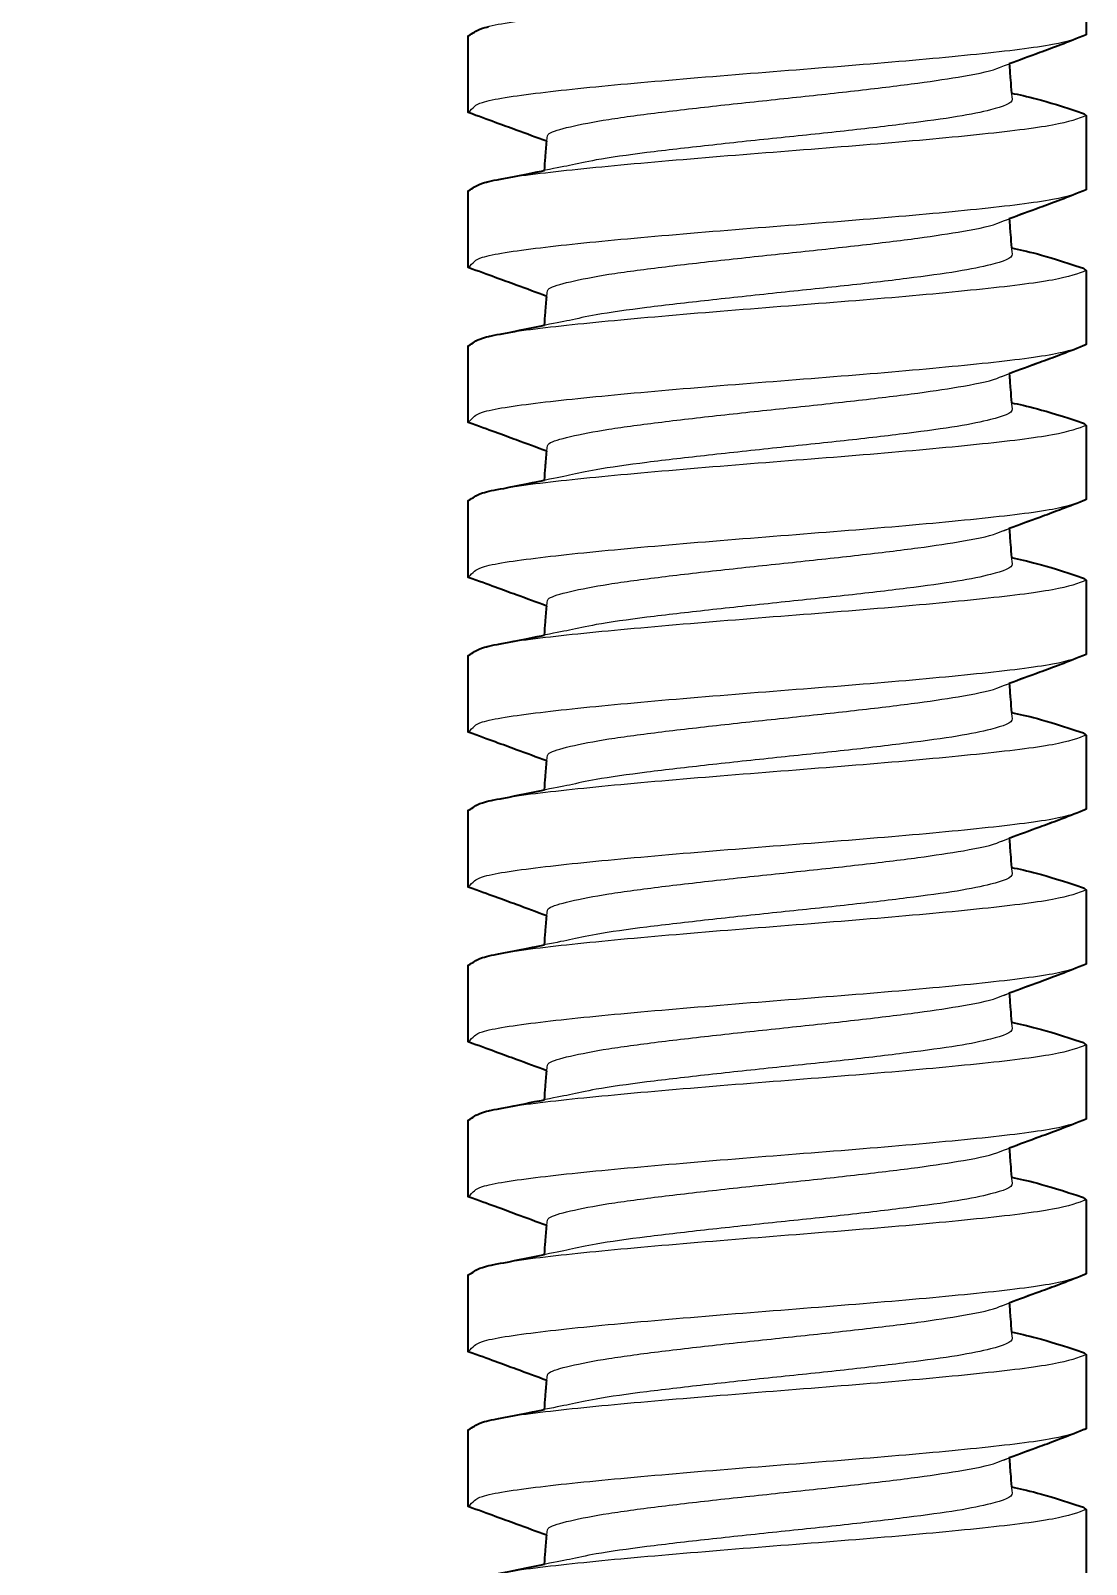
# Model space of a CAD drawing. Header units: millimetres. Extents: x 0 to 584, y -642 to 254.
# Drawn here: x 487.89 to 501.53, y -36.59 to -16.79 of the extents above; entities that cross this region are included whole.
import ezdxf

# ---------------------------------------------------------------- set-up
doc = ezdxf.new("R2010")
doc.units = ezdxf.units.MM
doc.layers.add('Blocks', color=7, linetype='Continuous')
doc.layers.add('Blocks$Inner', color=7, linetype='Continuous', lineweight=25, true_color=0x007f00)
doc.layers.add('Blocks$Outline', color=7, linetype='Continuous', lineweight=35, true_color=0xff3f3f)

# ---------------------------------------------------------------- blocks, each defined once
blk = doc.blocks.new('Cupola Clip Table Lamp Side')
at = {"layer": 'Blocks$Inner'}
for points in [[(-67.407, -16.841), (-67.407, -16.625), (-67.423, -16.625), (-74.395, -16.625)], [(-75.39, -16.855), (-75.39, -17.847)], [(-75.39, -18.857), (-75.39, -19.849)], [(-75.39, -20.857), (-75.39, -21.849)], [(-75.39, -22.857), (-75.39, -23.849)], [(-75.39, -24.857), (-75.39, -25.849)], [(-75.39, -26.857), (-75.39, -27.848)], [(-75.39, -28.857), (-75.39, -29.848)], [(-75.39, -30.856), (-75.39, -31.848)], [(-75.39, -32.856), (-75.39, -33.848)], [(-75.39, -34.856), (-75.39, -35.848)]]:
    blk.add_lwpolyline(points, dxfattribs=at)
for points, knots in [([(-74.387, -16.625), (-74.411, -16.628), (-74.783, -16.672), (-75.29, -16.748), (-75.322, -16.823), (-75.39, -16.855)], [-0.2372523, -0.2372523, -0.2372523, -0.2372523, -0.2282092, -0.099846, 0, 0, 0, 0]), ([(-75.39, -17.847), (-75.322, -17.78), (-75.29, -17.705), (-74.527, -17.59), (-73.296, -17.467), (-71.757, -17.339), (-70.163, -17.216), (-68.766, -17.091), (-67.727, -16.965), (-67.513, -16.882), (-67.407, -16.841)], [0, 0, 0, 0, 0.099792, 0.228251, 0.356604, 0.485908, 0.614091, 0.742888, 0.871853, 1, 1, 1, 1]), ([(-68.529, -17.264), (-68.355, -17.2), (-68.007, -17.072), (-67.658, -16.945), (-67.407, -16.841)], [2.986066, 2.986066, 2.986066, 2.986066, 3.483664, 3.986066, 3.986066, 3.986066, 3.986066]), ([(-68.403, -17.218), (-68.398, -17.287), (-68.386, -17.439), (-68.374, -17.59), (-68.367, -17.674)], [-2.110655, -2.110655, -2.110655, -2.110655, -1.662447, -1.110655, -1.110655, -1.110655, -1.110655]), ([(-74.377, -18.218), (-74.37, -18.146), (-74.36, -18.107), (-74.101, -18.03), (-73.609, -17.934), (-72.911, -17.842), (-72.087, -17.747), (-71.201, -17.654), (-70.334, -17.56), (-69.551, -17.465), (-68.95, -17.373), (-68.607, -17.304), (-68.529, -17.264)], [1.986066, 1.986066, 1.986066, 1.986066, 2.040741, 2.143444, 2.247183, 2.350093, 2.453608, 2.556817, 2.660028, 2.763541, 2.866453, 2.986066, 2.986066, 2.986066, 2.986066]), ([(-68.367, -17.674), (-68.358, -17.73), (-68.575, -17.801), (-69.029, -17.898), (-69.704, -17.989), (-70.517, -18.086), (-71.409, -18.176), (-72.298, -18.272), (-73.104, -18.364), (-73.736, -18.452), (-73.979, -18.507), (-74.084, -18.531)], [-1.110655, -1.110655, -1.110655, -1.110655, -0.959826, -0.849816, -0.741247, -0.631295, -0.52261, -0.412804, -0.303905, -0.194332, -0.110655, -0.110655, -0.110655, -0.110655]), ([(-75.39, -17.847), (-75.119, -17.946), (-74.813, -18.057), (-74.508, -18.17), (-74.377, -18.218)], [0.986066, 0.986066, 0.986066, 0.986066, 1.555518, 1.986066, 1.986066, 1.986066, 1.986066]), ([(-67.407, -17.886), (-67.513, -17.927), (-67.727, -18.009), (-68.766, -18.134), (-70.162, -18.261), (-71.757, -18.383), (-73.296, -18.511), (-74.527, -18.635), (-75.29, -18.749), (-75.322, -18.824), (-75.39, -18.857)], [-1, -1, -1, -1, -0.871822, -0.743008, -0.614059, -0.48591, -0.356656, -0.228209, -0.099846, 0, 0, 0, 0]), ([(-74.407, -18.593), (-74.402, -18.537), (-74.392, -18.412), (-74.383, -18.287), (-74.377, -18.218)], [-4.1191987, -4.1191987, -4.1191987, -4.1191987, -3.7140915, -3.2307892, -3.2307892, -3.2307892, -3.2307892]), ([(-75.39, -19.849), (-75.322, -19.781), (-75.29, -19.706), (-74.527, -19.592), (-73.296, -19.468), (-71.757, -19.34), (-70.163, -19.218), (-68.766, -19.092), (-67.727, -18.966), (-67.513, -18.884), (-67.407, -18.843)], [0, 0, 0, 0, 0.099792, 0.228251, 0.356604, 0.485908, 0.614091, 0.742888, 0.871853, 1, 1, 1, 1]), ([(-68.529, -19.265), (-68.355, -19.202), (-68.007, -19.073), (-67.658, -18.946), (-67.407, -18.843)], [2.986066, 2.986066, 2.986066, 2.986066, 3.483664, 3.986066, 3.986066, 3.986066, 3.986066]), ([(-74.377, -20.22), (-74.37, -20.148), (-74.36, -20.108), (-74.101, -20.031), (-73.609, -19.935), (-72.911, -19.843), (-72.087, -19.748), (-71.201, -19.655), (-70.334, -19.562), (-69.551, -19.467), (-68.95, -19.375), (-68.607, -19.305), (-68.529, -19.265)], [1.986066, 1.986066, 1.986066, 1.986066, 2.040741, 2.143444, 2.247183, 2.350093, 2.453608, 2.556817, 2.660028, 2.763541, 2.866453, 2.986066, 2.986066, 2.986066, 2.986066]), ([(-74.377, -20.22), (-74.37, -20.148), (-74.36, -20.108), (-74.101, -20.031), (-73.609, -19.935), (-72.911, -19.843), (-72.087, -19.748), (-71.201, -19.655), (-70.334, -19.562), (-69.551, -19.467), (-68.95, -19.375), (-68.607, -19.305), (-68.529, -19.265)], [-3.230789, -3.230789, -3.230789, -3.230789, -3.176115, -3.073412, -2.969673, -2.866762, -2.763248, -2.660039, -2.556828, -2.453315, -2.350403, -2.230789, -2.230789, -2.230789, -2.230789]), ([(-68.403, -19.219), (-68.398, -19.287), (-68.386, -19.439), (-68.374, -19.59), (-68.367, -19.674)], [-2.110655, -2.110655, -2.110655, -2.110655, -1.662447, -1.110655, -1.110655, -1.110655, -1.110655]), ([(-68.367, -19.674), (-68.358, -19.73), (-68.575, -19.801), (-69.029, -19.898), (-69.704, -19.989), (-70.517, -20.085), (-71.409, -20.176), (-72.298, -20.272), (-73.104, -20.364), (-73.736, -20.452), (-73.979, -20.507), (-74.084, -20.531)], [-1.110655, -1.110655, -1.110655, -1.110655, -0.959826, -0.849816, -0.741247, -0.631295, -0.52261, -0.412804, -0.303905, -0.194332, -0.110655, -0.110655, -0.110655, -0.110655]), ([(-75.39, -19.849), (-75.119, -19.947), (-74.813, -20.059), (-74.508, -20.171), (-74.377, -20.22)], [0.986066, 0.986066, 0.986066, 0.986066, 1.555518, 1.986066, 1.986066, 1.986066, 1.986066]), ([(-67.407, -19.886), (-67.513, -19.927), (-67.727, -20.009), (-68.766, -20.134), (-70.162, -20.261), (-71.757, -20.383), (-73.296, -20.511), (-74.527, -20.635), (-75.29, -20.749), (-75.322, -20.824), (-75.39, -20.857)], [-1, -1, -1, -1, -0.871822, -0.743008, -0.614059, -0.48591, -0.356656, -0.228209, -0.099846, 0, 0, 0, 0]), ([(-74.407, -20.593), (-74.402, -20.537), (-74.392, -20.412), (-74.383, -20.287), (-74.377, -20.22)], [-4.1191987, -4.1191987, -4.1191987, -4.1191987, -3.7140915, -3.2307892, -3.2307892, -3.2307892, -3.2307892]), ([(-75.39, -21.849), (-75.322, -21.781), (-75.29, -21.706), (-74.527, -21.592), (-73.296, -21.468), (-71.757, -21.34), (-70.163, -21.218), (-68.766, -21.092), (-67.727, -20.966), (-67.513, -20.884), (-67.407, -20.843)], [0, 0, 0, 0, 0.099792, 0.228251, 0.356604, 0.485908, 0.614091, 0.742888, 0.871853, 1, 1, 1, 1]), ([(-68.529, -21.265), (-68.355, -21.202), (-68.007, -21.073), (-67.658, -20.946), (-67.407, -20.843)], [2.986066, 2.986066, 2.986066, 2.986066, 3.483664, 3.986066, 3.986066, 3.986066, 3.986066]), ([(-74.377, -22.22), (-74.37, -22.148), (-74.36, -22.108), (-74.101, -22.031), (-73.609, -21.935), (-72.911, -21.843), (-72.087, -21.748), (-71.201, -21.655), (-70.334, -21.562), (-69.551, -21.467), (-68.95, -21.375), (-68.607, -21.305), (-68.529, -21.265)], [1.986066, 1.986066, 1.986066, 1.986066, 2.040741, 2.143444, 2.247183, 2.350093, 2.453608, 2.556817, 2.660028, 2.763541, 2.866453, 2.986066, 2.986066, 2.986066, 2.986066]), ([(-74.377, -22.22), (-74.37, -22.148), (-74.36, -22.108), (-74.101, -22.031), (-73.609, -21.935), (-72.911, -21.843), (-72.087, -21.748), (-71.201, -21.655), (-70.334, -21.562), (-69.551, -21.467), (-68.95, -21.375), (-68.607, -21.305), (-68.529, -21.265)], [-3.230789, -3.230789, -3.230789, -3.230789, -3.176115, -3.073412, -2.969673, -2.866762, -2.763248, -2.660039, -2.556828, -2.453315, -2.350403, -2.230789, -2.230789, -2.230789, -2.230789]), ([(-68.403, -21.219), (-68.398, -21.287), (-68.386, -21.439), (-68.374, -21.59), (-68.367, -21.674)], [-2.110655, -2.110655, -2.110655, -2.110655, -1.662447, -1.110655, -1.110655, -1.110655, -1.110655]), ([(-68.367, -21.674), (-68.358, -21.73), (-68.575, -21.801), (-69.029, -21.898), (-69.704, -21.989), (-70.517, -22.085), (-71.409, -22.176), (-72.298, -22.272), (-73.104, -22.364), (-73.736, -22.452), (-73.979, -22.507), (-74.084, -22.531)], [-1.110655, -1.110655, -1.110655, -1.110655, -0.959826, -0.849816, -0.741247, -0.631295, -0.52261, -0.412804, -0.303905, -0.194332, -0.110655, -0.110655, -0.110655, -0.110655]), ([(-75.39, -21.849), (-75.119, -21.947), (-74.813, -22.059), (-74.508, -22.171), (-74.377, -22.22)], [0.986066, 0.986066, 0.986066, 0.986066, 1.555518, 1.986066, 1.986066, 1.986066, 1.986066]), ([(-67.407, -21.886), (-67.513, -21.927), (-67.727, -22.009), (-68.766, -22.134), (-70.162, -22.261), (-71.757, -22.383), (-73.296, -22.511), (-74.527, -22.635), (-75.29, -22.749), (-75.322, -22.824), (-75.39, -22.857)], [-1, -1, -1, -1, -0.871822, -0.743008, -0.614059, -0.48591, -0.356656, -0.228209, -0.099846, 0, 0, 0, 0]), ([(-74.407, -22.593), (-74.402, -22.537), (-74.392, -22.412), (-74.383, -22.287), (-74.377, -22.22)], [-4.1191987, -4.1191987, -4.1191987, -4.1191987, -3.7140915, -3.2307892, -3.2307892, -3.2307892, -3.2307892]), ([(-75.39, -23.849), (-75.322, -23.781), (-75.29, -23.706), (-74.527, -23.592), (-73.296, -23.468), (-71.757, -23.34), (-70.163, -23.218), (-68.766, -23.092), (-67.727, -22.966), (-67.513, -22.884), (-67.407, -22.843)], [0, 0, 0, 0, 0.099792, 0.228251, 0.356604, 0.485908, 0.614091, 0.742888, 0.871853, 1, 1, 1, 1]), ([(-68.529, -23.265), (-68.355, -23.202), (-68.007, -23.073), (-67.658, -22.946), (-67.407, -22.843)], [2.986066, 2.986066, 2.986066, 2.986066, 3.483664, 3.986066, 3.986066, 3.986066, 3.986066]), ([(-74.377, -24.219), (-74.37, -24.147), (-74.36, -24.108), (-74.101, -24.031), (-73.609, -23.935), (-72.911, -23.843), (-72.087, -23.748), (-71.201, -23.655), (-70.334, -23.561), (-69.551, -23.467), (-68.95, -23.375), (-68.607, -23.305), (-68.529, -23.265)], [-3.230789, -3.230789, -3.230789, -3.230789, -3.176115, -3.073412, -2.969673, -2.866762, -2.763248, -2.660039, -2.556828, -2.453315, -2.350403, -2.230789, -2.230789, -2.230789, -2.230789]), ([(-74.377, -24.219), (-74.37, -24.147), (-74.36, -24.108), (-74.101, -24.031), (-73.609, -23.935), (-72.911, -23.843), (-72.087, -23.748), (-71.201, -23.655), (-70.334, -23.561), (-69.551, -23.467), (-68.95, -23.375), (-68.607, -23.305), (-68.529, -23.265)], [1.986066, 1.986066, 1.986066, 1.986066, 2.040741, 2.143444, 2.247183, 2.350093, 2.453608, 2.556817, 2.660028, 2.763541, 2.866453, 2.986066, 2.986066, 2.986066, 2.986066]), ([(-68.403, -23.219), (-68.398, -23.287), (-68.386, -23.439), (-68.374, -23.59), (-68.367, -23.674)], [-2.110655, -2.110655, -2.110655, -2.110655, -1.662447, -1.110655, -1.110655, -1.110655, -1.110655]), ([(-68.367, -23.674), (-68.358, -23.73), (-68.575, -23.801), (-69.029, -23.898), (-69.704, -23.989), (-70.517, -24.085), (-71.409, -24.176), (-72.298, -24.272), (-73.104, -24.364), (-73.736, -24.452), (-73.979, -24.507), (-74.084, -24.531)], [-1.110655, -1.110655, -1.110655, -1.110655, -0.959826, -0.849816, -0.741247, -0.631295, -0.52261, -0.412804, -0.303905, -0.194332, -0.110655, -0.110655, -0.110655, -0.110655]), ([(-75.39, -23.849), (-75.119, -23.947), (-74.813, -24.059), (-74.508, -24.171), (-74.377, -24.219)], [0.986066, 0.986066, 0.986066, 0.986066, 1.555518, 1.986066, 1.986066, 1.986066, 1.986066]), ([(-67.407, -23.885), (-67.513, -23.927), (-67.727, -24.009), (-68.766, -24.134), (-70.162, -24.261), (-71.757, -24.383), (-73.296, -24.511), (-74.527, -24.635), (-75.29, -24.749), (-75.322, -24.824), (-75.39, -24.857)], [-1, -1, -1, -1, -0.871822, -0.743008, -0.614059, -0.48591, -0.356656, -0.228209, -0.099846, 0, 0, 0, 0]), ([(-74.407, -24.593), (-74.402, -24.536), (-74.392, -24.412), (-74.383, -24.287), (-74.377, -24.219)], [-4.1191987, -4.1191987, -4.1191987, -4.1191987, -3.7140915, -3.2307892, -3.2307892, -3.2307892, -3.2307892]), ([(-75.39, -25.849), (-75.322, -25.781), (-75.29, -25.706), (-74.527, -25.592), (-73.296, -25.468), (-71.757, -25.34), (-70.163, -25.218), (-68.766, -25.092), (-67.727, -24.966), (-67.513, -24.884), (-67.407, -24.843)], [0, 0, 0, 0, 0.099792, 0.228251, 0.356604, 0.485908, 0.614091, 0.742888, 0.871853, 1, 1, 1, 1]), ([(-68.529, -25.265), (-68.355, -25.202), (-68.007, -25.073), (-67.658, -24.946), (-67.407, -24.843)], [2.986066, 2.986066, 2.986066, 2.986066, 3.483664, 3.986066, 3.986066, 3.986066, 3.986066]), ([(-74.377, -26.219), (-74.37, -26.147), (-74.36, -26.108), (-74.101, -26.031), (-73.609, -25.935), (-72.911, -25.843), (-72.087, -25.748), (-71.201, -25.655), (-70.334, -25.561), (-69.551, -25.467), (-68.95, -25.375), (-68.607, -25.305), (-68.529, -25.265)], [1.986066, 1.986066, 1.986066, 1.986066, 2.040741, 2.143444, 2.247183, 2.350093, 2.453608, 2.556817, 2.660028, 2.763541, 2.866453, 2.986066, 2.986066, 2.986066, 2.986066]), ([(-74.377, -26.219), (-74.37, -26.147), (-74.36, -26.108), (-74.101, -26.031), (-73.609, -25.935), (-72.911, -25.843), (-72.087, -25.748), (-71.201, -25.655), (-70.334, -25.561), (-69.551, -25.467), (-68.95, -25.375), (-68.607, -25.305), (-68.529, -25.265)], [-3.230789, -3.230789, -3.230789, -3.230789, -3.176115, -3.073412, -2.969673, -2.866762, -2.763248, -2.660039, -2.556828, -2.453315, -2.350403, -2.230789, -2.230789, -2.230789, -2.230789]), ([(-68.403, -25.219), (-68.398, -25.287), (-68.386, -25.439), (-68.374, -25.59), (-68.367, -25.674)], [-2.110655, -2.110655, -2.110655, -2.110655, -1.662447, -1.110655, -1.110655, -1.110655, -1.110655]), ([(-68.367, -25.674), (-68.358, -25.73), (-68.575, -25.801), (-69.029, -25.898), (-69.704, -25.989), (-70.517, -26.085), (-71.409, -26.176), (-72.298, -26.272), (-73.104, -26.364), (-73.736, -26.452), (-73.979, -26.507), (-74.084, -26.531)], [-1.110655, -1.110655, -1.110655, -1.110655, -0.959826, -0.849816, -0.741247, -0.631295, -0.52261, -0.412804, -0.303905, -0.194332, -0.110655, -0.110655, -0.110655, -0.110655]), ([(-75.39, -25.849), (-75.119, -25.947), (-74.813, -26.058), (-74.508, -26.171), (-74.377, -26.219)], [0.986066, 0.986066, 0.986066, 0.986066, 1.555518, 1.986066, 1.986066, 1.986066, 1.986066]), ([(-67.407, -25.885), (-67.513, -25.927), (-67.727, -26.009), (-68.766, -26.134), (-70.162, -26.261), (-71.757, -26.383), (-73.296, -26.511), (-74.527, -26.635), (-75.29, -26.749), (-75.322, -26.824), (-75.39, -26.857)], [-1, -1, -1, -1, -0.871822, -0.743008, -0.614059, -0.48591, -0.356656, -0.228209, -0.099846, 0, 0, 0, 0]), ([(-74.407, -26.593), (-74.402, -26.536), (-74.392, -26.412), (-74.383, -26.287), (-74.377, -26.219)], [-4.1191987, -4.1191987, -4.1191987, -4.1191987, -3.7140915, -3.2307892, -3.2307892, -3.2307892, -3.2307892]), ([(-75.39, -27.848), (-75.322, -27.781), (-75.29, -27.706), (-74.527, -27.592), (-73.296, -27.468), (-71.757, -27.34), (-70.163, -27.218), (-68.766, -27.092), (-67.727, -26.966), (-67.513, -26.884), (-67.407, -26.843)], [0, 0, 0, 0, 0.099792, 0.228251, 0.356604, 0.485908, 0.614091, 0.742888, 0.871853, 1, 1, 1, 1]), ([(-68.529, -27.265), (-68.355, -27.202), (-68.007, -27.073), (-67.658, -26.946), (-67.407, -26.843)], [2.986066, 2.986066, 2.986066, 2.986066, 3.483664, 3.986066, 3.986066, 3.986066, 3.986066]), ([(-74.377, -28.219), (-74.37, -28.147), (-74.36, -28.108), (-74.101, -28.031), (-73.609, -27.935), (-72.911, -27.843), (-72.087, -27.748), (-71.201, -27.655), (-70.334, -27.561), (-69.551, -27.466), (-68.95, -27.375), (-68.607, -27.305), (-68.529, -27.265)], [-3.230789, -3.230789, -3.230789, -3.230789, -3.176115, -3.073412, -2.969673, -2.866762, -2.763248, -2.660039, -2.556828, -2.453315, -2.350403, -2.230789, -2.230789, -2.230789, -2.230789]), ([(-74.377, -28.219), (-74.37, -28.147), (-74.36, -28.108), (-74.101, -28.031), (-73.609, -27.935), (-72.911, -27.843), (-72.087, -27.748), (-71.201, -27.655), (-70.334, -27.561), (-69.551, -27.466), (-68.95, -27.375), (-68.607, -27.305), (-68.529, -27.265)], [1.986066, 1.986066, 1.986066, 1.986066, 2.040741, 2.143444, 2.247183, 2.350093, 2.453608, 2.556817, 2.660028, 2.763541, 2.866453, 2.986066, 2.986066, 2.986066, 2.986066]), ([(-68.403, -27.219), (-68.398, -27.287), (-68.386, -27.439), (-68.374, -27.59), (-68.367, -27.673)], [-2.110655, -2.110655, -2.110655, -2.110655, -1.662447, -1.110655, -1.110655, -1.110655, -1.110655]), ([(-68.367, -27.673), (-68.358, -27.73), (-68.575, -27.801), (-69.029, -27.898), (-69.704, -27.988), (-70.517, -28.085), (-71.409, -28.176), (-72.298, -28.272), (-73.104, -28.364), (-73.736, -28.452), (-73.979, -28.507), (-74.084, -28.531)], [-1.110655, -1.110655, -1.110655, -1.110655, -0.959826, -0.849816, -0.741247, -0.631295, -0.52261, -0.412804, -0.303905, -0.194332, -0.110655, -0.110655, -0.110655, -0.110655]), ([(-75.39, -27.848), (-75.119, -27.947), (-74.813, -28.058), (-74.508, -28.171), (-74.377, -28.219)], [0.986066, 0.986066, 0.986066, 0.986066, 1.555518, 1.986066, 1.986066, 1.986066, 1.986066]), ([(-67.407, -27.885), (-67.513, -27.926), (-67.727, -28.009), (-68.766, -28.134), (-70.162, -28.26), (-71.757, -28.383), (-73.296, -28.511), (-74.527, -28.635), (-75.29, -28.749), (-75.322, -28.824), (-75.39, -28.857)], [-1, -1, -1, -1, -0.871822, -0.743008, -0.614059, -0.48591, -0.356656, -0.228209, -0.099846, 0, 0, 0, 0]), ([(-74.407, -28.593), (-74.402, -28.536), (-74.392, -28.412), (-74.383, -28.287), (-74.377, -28.219)], [-4.1191987, -4.1191987, -4.1191987, -4.1191987, -3.7140915, -3.2307892, -3.2307892, -3.2307892, -3.2307892]), ([(-75.39, -29.848), (-75.322, -29.781), (-75.29, -29.706), (-74.527, -29.591), (-73.296, -29.468), (-71.757, -29.34), (-70.163, -29.217), (-68.766, -29.092), (-67.727, -28.966), (-67.513, -28.884), (-67.407, -28.843)], [0, 0, 0, 0, 0.099792, 0.228251, 0.356604, 0.485908, 0.614091, 0.742888, 0.871853, 1, 1, 1, 1]), ([(-68.529, -29.265), (-68.355, -29.202), (-68.007, -29.073), (-67.658, -28.946), (-67.407, -28.843)], [2.986066, 2.986066, 2.986066, 2.986066, 3.483664, 3.986066, 3.986066, 3.986066, 3.986066]), ([(-74.377, -30.219), (-74.37, -30.147), (-74.36, -30.108), (-74.101, -30.031), (-73.609, -29.935), (-72.911, -29.843), (-72.087, -29.748), (-71.201, -29.655), (-70.334, -29.561), (-69.551, -29.466), (-68.95, -29.375), (-68.607, -29.305), (-68.529, -29.265)], [-3.230789, -3.230789, -3.230789, -3.230789, -3.176115, -3.073412, -2.969673, -2.866762, -2.763248, -2.660039, -2.556828, -2.453315, -2.350403, -2.230789, -2.230789, -2.230789, -2.230789]), ([(-74.377, -30.219), (-74.37, -30.147), (-74.36, -30.108), (-74.101, -30.031), (-73.609, -29.935), (-72.911, -29.843), (-72.087, -29.748), (-71.201, -29.655), (-70.334, -29.561), (-69.551, -29.466), (-68.95, -29.375), (-68.607, -29.305), (-68.529, -29.265)], [1.986066, 1.986066, 1.986066, 1.986066, 2.040741, 2.143444, 2.247183, 2.350093, 2.453608, 2.556817, 2.660028, 2.763541, 2.866453, 2.986066, 2.986066, 2.986066, 2.986066]), ([(-68.403, -29.219), (-68.398, -29.287), (-68.386, -29.439), (-68.374, -29.59), (-68.367, -29.673)], [-2.110655, -2.110655, -2.110655, -2.110655, -1.662447, -1.110655, -1.110655, -1.110655, -1.110655]), ([(-68.367, -29.673), (-68.358, -29.729), (-68.575, -29.801), (-69.029, -29.898), (-69.704, -29.988), (-70.517, -30.085), (-71.409, -30.176), (-72.298, -30.272), (-73.104, -30.364), (-73.736, -30.452), (-73.979, -30.507), (-74.084, -30.531)], [-1.110655, -1.110655, -1.110655, -1.110655, -0.959826, -0.849816, -0.741247, -0.631295, -0.52261, -0.412804, -0.303905, -0.194332, -0.110655, -0.110655, -0.110655, -0.110655]), ([(-75.39, -29.848), (-75.119, -29.947), (-74.813, -30.058), (-74.508, -30.171), (-74.377, -30.219)], [0.986066, 0.986066, 0.986066, 0.986066, 1.555518, 1.986066, 1.986066, 1.986066, 1.986066]), ([(-67.407, -29.885), (-67.513, -29.926), (-67.727, -30.009), (-68.766, -30.134), (-70.162, -30.26), (-71.757, -30.383), (-73.296, -30.511), (-74.527, -30.634), (-75.29, -30.749), (-75.322, -30.824), (-75.39, -30.856)], [-1, -1, -1, -1, -0.871822, -0.743008, -0.614059, -0.48591, -0.356656, -0.228209, -0.099846, 0, 0, 0, 0]), ([(-74.407, -30.593), (-74.402, -30.536), (-74.392, -30.412), (-74.383, -30.287), (-74.377, -30.219)], [-4.1191987, -4.1191987, -4.1191987, -4.1191987, -3.7140915, -3.2307892, -3.2307892, -3.2307892, -3.2307892]), ([(-75.39, -31.848), (-75.322, -31.781), (-75.29, -31.706), (-74.527, -31.591), (-73.296, -31.468), (-71.757, -31.34), (-70.163, -31.217), (-68.766, -31.092), (-67.727, -30.966), (-67.513, -30.884), (-67.407, -30.843)], [0, 0, 0, 0, 0.099792, 0.228251, 0.356604, 0.485908, 0.614091, 0.742888, 0.871853, 1, 1, 1, 1]), ([(-68.529, -31.265), (-68.355, -31.202), (-68.007, -31.073), (-67.658, -30.946), (-67.407, -30.843)], [2.986066, 2.986066, 2.986066, 2.986066, 3.483664, 3.986066, 3.986066, 3.986066, 3.986066]), ([(-74.377, -32.219), (-74.37, -32.147), (-74.36, -32.108), (-74.101, -32.031), (-73.609, -31.935), (-72.911, -31.843), (-72.087, -31.748), (-71.201, -31.655), (-70.334, -31.561), (-69.551, -31.466), (-68.95, -31.375), (-68.607, -31.305), (-68.529, -31.265)], [1.986066, 1.986066, 1.986066, 1.986066, 2.040741, 2.143444, 2.247183, 2.350093, 2.453608, 2.556817, 2.660028, 2.763541, 2.866453, 2.986066, 2.986066, 2.986066, 2.986066]), ([(-74.377, -32.219), (-74.37, -32.147), (-74.36, -32.108), (-74.101, -32.031), (-73.609, -31.935), (-72.911, -31.843), (-72.087, -31.748), (-71.201, -31.655), (-70.334, -31.561), (-69.551, -31.466), (-68.95, -31.375), (-68.607, -31.305), (-68.529, -31.265)], [-3.230789, -3.230789, -3.230789, -3.230789, -3.176115, -3.073412, -2.969673, -2.866762, -2.763248, -2.660039, -2.556828, -2.453315, -2.350403, -2.230789, -2.230789, -2.230789, -2.230789]), ([(-68.403, -31.219), (-68.398, -31.287), (-68.386, -31.439), (-68.374, -31.59), (-68.367, -31.673)], [-2.110655, -2.110655, -2.110655, -2.110655, -1.662447, -1.110655, -1.110655, -1.110655, -1.110655]), ([(-68.367, -31.673), (-68.358, -31.729), (-68.575, -31.801), (-69.029, -31.898), (-69.704, -31.988), (-70.517, -32.085), (-71.409, -32.176), (-72.298, -32.272), (-73.104, -32.364), (-73.736, -32.452), (-73.979, -32.507), (-74.084, -32.53)], [-1.110655, -1.110655, -1.110655, -1.110655, -0.959826, -0.849816, -0.741247, -0.631295, -0.52261, -0.412804, -0.303905, -0.194332, -0.110655, -0.110655, -0.110655, -0.110655]), ([(-75.39, -31.848), (-75.119, -31.947), (-74.813, -32.058), (-74.508, -32.171), (-74.377, -32.219)], [0.986066, 0.986066, 0.986066, 0.986066, 1.555518, 1.986066, 1.986066, 1.986066, 1.986066]), ([(-67.407, -31.885), (-67.513, -31.926), (-67.727, -32.009), (-68.766, -32.134), (-70.162, -32.26), (-71.757, -32.383), (-73.296, -32.51), (-74.527, -32.634), (-75.29, -32.749), (-75.322, -32.824), (-75.39, -32.856)], [-1, -1, -1, -1, -0.871822, -0.743008, -0.614059, -0.48591, -0.356656, -0.228209, -0.099846, 0, 0, 0, 0]), ([(-74.407, -32.593), (-74.402, -32.536), (-74.392, -32.412), (-74.383, -32.287), (-74.377, -32.219)], [-4.1191987, -4.1191987, -4.1191987, -4.1191987, -3.7140915, -3.2307892, -3.2307892, -3.2307892, -3.2307892]), ([(-75.39, -33.848), (-75.322, -33.781), (-75.29, -33.706), (-74.527, -33.591), (-73.296, -33.468), (-71.757, -33.34), (-70.163, -33.217), (-68.766, -33.092), (-67.727, -32.966), (-67.513, -32.884), (-67.407, -32.843)], [0, 0, 0, 0, 0.099792, 0.228251, 0.356604, 0.485908, 0.614091, 0.742888, 0.871853, 1, 1, 1, 1]), ([(-68.529, -33.265), (-68.355, -33.202), (-68.007, -33.073), (-67.658, -32.946), (-67.407, -32.843)], [2.986066, 2.986066, 2.986066, 2.986066, 3.483664, 3.986066, 3.986066, 3.986066, 3.986066]), ([(-74.377, -34.219), (-74.37, -34.147), (-74.36, -34.108), (-74.101, -34.031), (-73.609, -33.935), (-72.911, -33.843), (-72.087, -33.748), (-71.201, -33.655), (-70.334, -33.561), (-69.551, -33.466), (-68.95, -33.375), (-68.607, -33.305), (-68.529, -33.265)], [1.986066, 1.986066, 1.986066, 1.986066, 2.040741, 2.143444, 2.247183, 2.350093, 2.453608, 2.556817, 2.660028, 2.763541, 2.866453, 2.986066, 2.986066, 2.986066, 2.986066]), ([(-74.377, -34.219), (-74.37, -34.147), (-74.36, -34.108), (-74.101, -34.031), (-73.609, -33.935), (-72.911, -33.843), (-72.087, -33.748), (-71.201, -33.655), (-70.334, -33.561), (-69.551, -33.466), (-68.95, -33.375), (-68.607, -33.305), (-68.529, -33.265)], [-3.230789, -3.230789, -3.230789, -3.230789, -3.176115, -3.073412, -2.969673, -2.866762, -2.763248, -2.660039, -2.556828, -2.453315, -2.350403, -2.230789, -2.230789, -2.230789, -2.230789]), ([(-68.403, -33.219), (-68.398, -33.287), (-68.386, -33.438), (-68.374, -33.59), (-68.367, -33.673)], [-2.110655, -2.110655, -2.110655, -2.110655, -1.662447, -1.110655, -1.110655, -1.110655, -1.110655]), ([(-75.39, -33.848), (-75.119, -33.947), (-74.813, -34.058), (-74.508, -34.171), (-74.377, -34.219)], [0.986066, 0.986066, 0.986066, 0.986066, 1.555518, 1.986066, 1.986066, 1.986066, 1.986066]), ([(-68.367, -33.673), (-68.358, -33.729), (-68.575, -33.801), (-69.029, -33.898), (-69.704, -33.988), (-70.517, -34.085), (-71.409, -34.176), (-72.298, -34.272), (-73.104, -34.364), (-73.736, -34.452), (-73.979, -34.507), (-74.084, -34.53)], [-1.110655, -1.110655, -1.110655, -1.110655, -0.959826, -0.849816, -0.741247, -0.631295, -0.52261, -0.412804, -0.303905, -0.194332, -0.110655, -0.110655, -0.110655, -0.110655]), ([(-67.407, -33.885), (-67.513, -33.926), (-67.727, -34.009), (-68.766, -34.134), (-70.162, -34.26), (-71.757, -34.383), (-73.296, -34.51), (-74.527, -34.634), (-75.29, -34.749), (-75.322, -34.824), (-75.39, -34.856)], [-1, -1, -1, -1, -0.871822, -0.743008, -0.614059, -0.48591, -0.356656, -0.228209, -0.099846, 0, 0, 0, 0]), ([(-74.407, -34.593), (-74.402, -34.536), (-74.392, -34.412), (-74.383, -34.287), (-74.377, -34.219)], [-4.1191987, -4.1191987, -4.1191987, -4.1191987, -3.7140915, -3.2307892, -3.2307892, -3.2307892, -3.2307892]), ([(-75.39, -35.848), (-75.322, -35.781), (-75.29, -35.706), (-74.527, -35.591), (-73.296, -35.468), (-71.757, -35.34), (-70.163, -35.217), (-68.766, -35.092), (-67.727, -34.966), (-67.513, -34.883), (-67.407, -34.842)], [0, 0, 0, 0, 0.099792, 0.228251, 0.356604, 0.485908, 0.614091, 0.742888, 0.871853, 1, 1, 1, 1]), ([(-68.529, -35.265), (-68.355, -35.201), (-68.007, -35.073), (-67.658, -34.946), (-67.407, -34.842)], [2.986066, 2.986066, 2.986066, 2.986066, 3.483664, 3.986066, 3.986066, 3.986066, 3.986066]), ([(-68.403, -35.219), (-68.398, -35.287), (-68.386, -35.438), (-68.374, -35.59), (-68.367, -35.673)], [-2.110655, -2.110655, -2.110655, -2.110655, -1.662447, -1.110655, -1.110655, -1.110655, -1.110655]), ([(-74.377, -36.219), (-74.37, -36.147), (-74.36, -36.108), (-74.101, -36.031), (-73.609, -35.935), (-72.911, -35.843), (-72.087, -35.748), (-71.201, -35.655), (-70.334, -35.561), (-69.551, -35.466), (-68.95, -35.374), (-68.607, -35.305), (-68.529, -35.265)], [-3.230789, -3.230789, -3.230789, -3.230789, -3.176115, -3.073412, -2.969673, -2.866762, -2.763248, -2.660039, -2.556828, -2.453315, -2.350403, -2.230789, -2.230789, -2.230789, -2.230789]), ([(-74.377, -36.219), (-74.37, -36.147), (-74.36, -36.108), (-74.101, -36.031), (-73.609, -35.935), (-72.911, -35.843), (-72.087, -35.748), (-71.201, -35.655), (-70.334, -35.561), (-69.551, -35.466), (-68.95, -35.374), (-68.607, -35.305), (-68.529, -35.265)], [1.986066, 1.986066, 1.986066, 1.986066, 2.040741, 2.143444, 2.247183, 2.350093, 2.453608, 2.556817, 2.660028, 2.763541, 2.866453, 2.986066, 2.986066, 2.986066, 2.986066]), ([(-68.367, -35.673), (-68.358, -35.729), (-68.575, -35.801), (-69.029, -35.898), (-69.704, -35.988), (-70.517, -36.085), (-71.409, -36.176), (-72.298, -36.272), (-73.104, -36.364), (-73.736, -36.452), (-73.979, -36.507), (-74.084, -36.53)], [-1.110655, -1.110655, -1.110655, -1.110655, -0.959826, -0.849816, -0.741247, -0.631295, -0.52261, -0.412804, -0.303905, -0.194332, -0.110655, -0.110655, -0.110655, -0.110655]), ([(-75.39, -35.848), (-75.119, -35.947), (-74.813, -36.058), (-74.508, -36.171), (-74.377, -36.219)], [0.986066, 0.986066, 0.986066, 0.986066, 1.555518, 1.986066, 1.986066, 1.986066, 1.986066]), ([(-67.407, -35.885), (-67.513, -35.926), (-67.727, -36.009), (-68.766, -36.134), (-70.162, -36.26), (-71.757, -36.383), (-73.296, -36.51), (-74.527, -36.634), (-75.29, -36.749), (-75.322, -36.824), (-75.39, -36.856)], [-1, -1, -1, -1, -0.871822, -0.743008, -0.614059, -0.48591, -0.356656, -0.228209, -0.099846, 0, 0, 0, 0]), ([(-74.407, -36.593), (-74.402, -36.536), (-74.392, -36.412), (-74.383, -36.287), (-74.377, -36.219)], [-4.1191987, -4.1191987, -4.1191987, -4.1191987, -3.7140915, -3.2307892, -3.2307892, -3.2307892, -3.2307892])]:
    blk.add_open_spline(points, degree=3, knots=knots, dxfattribs=at)
for points, degree in [([(-67.445, -17.857), (-67.988, -17.674), (-68.177, -17.636), (-68.374, -17.595)], 3), ([(-67.407, -17.886), (-67.445, -17.857)], 1), ([(-67.407, -18.843), (-67.407, -17.886)], 1), ([(-74.084, -18.531), (-74.26, -18.563), (-74.599, -18.634), (-74.93, -18.699)], 3), ([(-68.529, -19.265), (-68.487, -19.25), (-68.445, -19.235), (-68.403, -19.219)], 3), ([(-67.445, -19.857), (-67.988, -19.674), (-68.177, -19.636), (-68.374, -19.594)], 3), ([(-67.407, -19.886), (-67.445, -19.857)], 1), ([(-67.407, -20.843), (-67.407, -19.886)], 1), ([(-74.084, -20.531), (-74.26, -20.563), (-74.599, -20.634), (-74.93, -20.699)], 3), ([(-68.529, -21.265), (-68.487, -21.25), (-68.445, -21.235), (-68.403, -21.219)], 3), ([(-67.445, -21.857), (-67.988, -21.674), (-68.177, -21.636), (-68.374, -21.594)], 3), ([(-67.407, -21.886), (-67.445, -21.857)], 1), ([(-67.407, -22.843), (-67.407, -21.886)], 1), ([(-74.084, -22.531), (-74.26, -22.563), (-74.599, -22.634), (-74.93, -22.699)], 3), ([(-68.529, -23.265), (-68.487, -23.25), (-68.445, -23.235), (-68.403, -23.219)], 3), ([(-67.445, -23.857), (-67.988, -23.674), (-68.177, -23.636), (-68.374, -23.594)], 3), ([(-67.407, -23.885), (-67.445, -23.857)], 1), ([(-67.407, -24.843), (-67.407, -23.885)], 1), ([(-74.084, -24.531), (-74.26, -24.563), (-74.599, -24.634), (-74.93, -24.699)], 3), ([(-68.529, -25.265), (-68.487, -25.25), (-68.445, -25.235), (-68.403, -25.219)], 3), ([(-67.445, -25.857), (-67.988, -25.674), (-68.177, -25.636), (-68.374, -25.594)], 3), ([(-67.407, -25.885), (-67.445, -25.857)], 1), ([(-67.407, -26.843), (-67.407, -25.885)], 1), ([(-74.084, -26.531), (-74.26, -26.563), (-74.599, -26.634), (-74.93, -26.699)], 3), ([(-68.529, -27.265), (-68.487, -27.25), (-68.445, -27.234), (-68.403, -27.219)], 3), ([(-67.445, -27.857), (-67.988, -27.674), (-68.177, -27.636), (-68.374, -27.594)], 3), ([(-67.407, -27.885), (-67.445, -27.857)], 1), ([(-67.407, -28.843), (-67.407, -27.885)], 1), ([(-74.084, -28.531), (-74.26, -28.563), (-74.599, -28.634), (-74.93, -28.699)], 3), ([(-68.529, -29.265), (-68.487, -29.25), (-68.445, -29.234), (-68.403, -29.219)], 3), ([(-67.445, -29.856), (-67.988, -29.674), (-68.177, -29.636), (-68.374, -29.594)], 3), ([(-67.407, -29.885), (-67.445, -29.856)], 1), ([(-67.407, -30.843), (-67.407, -29.885)], 1), ([(-74.084, -30.531), (-74.26, -30.563), (-74.599, -30.634), (-74.93, -30.699)], 3), ([(-68.529, -31.265), (-68.487, -31.25), (-68.445, -31.234), (-68.403, -31.219)], 3), ([(-67.445, -31.856), (-67.988, -31.674), (-68.177, -31.636), (-68.374, -31.594)], 3), ([(-67.407, -31.885), (-67.445, -31.856)], 1), ([(-67.407, -32.843), (-67.407, -31.885)], 1), ([(-74.084, -32.53), (-74.26, -32.563), (-74.599, -32.633), (-74.93, -32.699)], 3), ([(-68.529, -33.265), (-68.487, -33.25), (-68.445, -33.234), (-68.403, -33.219)], 3), ([(-67.445, -33.856), (-67.988, -33.674), (-68.177, -33.636), (-68.374, -33.594)], 3), ([(-67.407, -33.885), (-67.445, -33.856)], 1), ([(-67.407, -34.842), (-67.407, -33.885)], 1), ([(-74.084, -34.53), (-74.26, -34.563), (-74.599, -34.633), (-74.93, -34.699)], 3), ([(-68.529, -35.265), (-68.487, -35.25), (-68.445, -35.234), (-68.403, -35.219)], 3), ([(-67.445, -35.856), (-67.988, -35.674), (-68.177, -35.636), (-68.374, -35.594)], 3), ([(-67.407, -35.885), (-67.445, -35.856)], 1), ([(-67.407, -36.842), (-67.407, -35.885)], 1), ([(-74.084, -36.53), (-74.26, -36.563), (-74.599, -36.633), (-74.93, -36.699)], 3)]:
    blk.add_open_spline(points, degree=degree, dxfattribs=at)
at = {"layer": 'Blocks$Outline'}
blk.add_rational_spline([(-103.316, -2.369), (-103.316, -18.079), (-103.316, -33.79), (-103.316, -49.5), (-103.316, -50.964), (-102.28, -52), (-100.816, -52), (-92.202, -52), (-83.587, -52), (-74.973, -52)], [1, 1, 1, 1, 0.804737854124, 0.804737854124, 1, 1, 1, 1], degree=3, knots=[179.681198, 179.681198, 179.681198, 179.681198, 225.892049, 225.892049, 225.892049, 229.81904, 229.81904, 229.81904, 255.662271, 255.662271, 255.662271, 255.662271], dxfattribs=at)
for points in [[(-67.407, -16.625), (-67.407, -16.697), (-67.407, -16.769), (-67.407, -16.841)], [(-74.93, -18.699), (-74.749, -18.663), (-74.565, -18.626), (-74.407, -18.594)], [(-74.93, -20.699), (-74.749, -20.663), (-74.565, -20.626), (-74.407, -20.594)], [(-74.93, -22.699), (-74.749, -22.663), (-74.565, -22.626), (-74.407, -22.594)], [(-74.93, -24.699), (-74.749, -24.663), (-74.565, -24.626), (-74.407, -24.594)], [(-74.93, -26.699), (-74.749, -26.663), (-74.565, -26.626), (-74.407, -26.594)], [(-74.93, -28.699), (-74.749, -28.663), (-74.565, -28.626), (-74.407, -28.594)], [(-74.93, -30.699), (-74.749, -30.663), (-74.565, -30.626), (-74.407, -30.594)], [(-74.93, -32.699), (-74.749, -32.663), (-74.565, -32.626), (-74.407, -32.594)], [(-74.93, -34.699), (-74.749, -34.663), (-74.565, -34.626), (-74.407, -34.593)], [(-74.93, -36.699), (-74.749, -36.663), (-74.565, -36.626), (-74.407, -36.593)]]:
    blk.add_open_spline(points, degree=3, dxfattribs=at)
for points, knots in [([(-74.377, -18.218), (-74.508, -18.17), (-74.813, -18.057), (-75.119, -17.946), (-75.39, -17.847), (-75.39, -17.517), (-75.39, -17.186), (-75.39, -16.855), (-75.322, -16.823), (-75.305, -16.783), (-75.159, -16.744), (-75.13, -16.737)], [-1.986066, -1.986066, -1.986066, -1.986066, -1.555518, -0.986066, -0.986066, -0.986066, 0, 0, 0, 0.099846, 0.121163, 0.121163, 0.121163, 0.121163]), ([(-67.407, -16.841), (-67.658, -16.945), (-67.965, -17.056), (-68.272, -17.17), (-68.403, -17.218)], [-3.9860663, -3.9860663, -3.9860663, -3.9860663, -3.4836642, -3.1061006, -3.1061006, -3.1061006, -3.1061006]), ([(-68.403, -17.218), (-68.398, -17.287), (-68.388, -17.412), (-68.378, -17.537), (-68.374, -17.595)], [-2.1106548, -2.1106548, -2.1106548, -2.1106548, -1.6624473, -1.2850154, -1.2850154, -1.2850154, -1.2850154]), ([(-68.374, -17.595), (-68.177, -17.636), (-67.988, -17.674), (-67.445, -17.857), (-67.432, -17.866), (-67.419, -17.876), (-67.407, -17.886), (-67.407, -18.205), (-67.407, -18.524), (-67.407, -18.843)], [-3.005008, -3.005008, -3.005008, -3.005008, -2.005008, -2.005008, -2.005008, -1.95718, -1.95718, -1.95718, -1, -1, -1, -1]), ([(-74.407, -18.594), (-74.402, -18.537), (-74.392, -18.412), (-74.383, -18.287), (-74.377, -18.218)], [-4.1191987, -4.1191987, -4.1191987, -4.1191987, -3.7140915, -3.2307892, -3.2307892, -3.2307892, -3.2307892]), ([(-74.377, -20.22), (-74.508, -20.171), (-74.813, -20.059), (-75.119, -19.947), (-75.39, -19.849), (-75.39, -19.518), (-75.39, -19.187), (-75.39, -18.857), (-75.322, -18.824), (-75.299, -18.771), (-75.05, -18.719), (-74.93, -18.699)], [-1.986066, -1.986066, -1.986066, -1.986066, -1.555518, -0.986066, -0.986066, -0.986066, 0, 0, 0, 0.099846, 0.161009, 0.161009, 0.161009, 0.161009]), ([(-67.407, -18.843), (-67.658, -18.946), (-67.965, -19.058), (-68.272, -19.171), (-68.403, -19.219)], [-3.9860663, -3.9860663, -3.9860663, -3.9860663, -3.4836642, -3.1062008, -3.1062008, -3.1062008, -3.1062008]), ([(-68.403, -19.219), (-68.398, -19.287), (-68.388, -19.412), (-68.378, -19.537), (-68.374, -19.594)], [-2.1106548, -2.1106548, -2.1106548, -2.1106548, -1.6624473, -1.2850154, -1.2850154, -1.2850154, -1.2850154]), ([(-68.374, -19.594), (-68.177, -19.636), (-67.988, -19.674), (-67.445, -19.857), (-67.432, -19.866), (-67.419, -19.876), (-67.407, -19.886), (-67.407, -20.205), (-67.407, -20.524), (-67.407, -20.843), (-67.42, -20.848), (-67.433, -20.853), (-67.446, -20.859)], [-3.005008, -3.005008, -3.005008, -3.005008, -2.005005, -2.005005, -2.005005, -1.957178, -1.957178, -1.957178, -0.999996, -0.999996, -0.999996, -0.983982, -0.983982, -0.983982, -0.983982]), ([(-74.407, -20.594), (-74.402, -20.537), (-74.392, -20.412), (-74.383, -20.287), (-74.377, -20.22)], [-4.1191987, -4.1191987, -4.1191987, -4.1191987, -3.7140915, -3.2307892, -3.2307892, -3.2307892, -3.2307892]), ([(-74.377, -22.22), (-74.508, -22.171), (-74.813, -22.059), (-75.119, -21.947), (-75.39, -21.849), (-75.39, -21.518), (-75.39, -21.187), (-75.39, -20.857), (-75.322, -20.824), (-75.299, -20.771), (-75.05, -20.719), (-74.93, -20.699)], [-1.986066, -1.986066, -1.986066, -1.986066, -1.555518, -0.986066, -0.986066, -0.986066, 0, 0, 0, 0.099846, 0.161009, 0.161009, 0.161009, 0.161009]), ([(-67.446, -20.859), (-67.677, -20.953), (-67.974, -21.061), (-68.272, -21.171), (-68.403, -21.219)], [-3.9591157, -3.9591157, -3.9591157, -3.9591157, -3.4836642, -3.1062008, -3.1062008, -3.1062008, -3.1062008]), ([(-68.403, -21.219), (-68.398, -21.287), (-68.388, -21.412), (-68.378, -21.537), (-68.374, -21.594)], [-2.1106548, -2.1106548, -2.1106548, -2.1106548, -1.6624473, -1.2850154, -1.2850154, -1.2850154, -1.2850154]), ([(-68.374, -21.594), (-68.177, -21.636), (-67.988, -21.674), (-67.445, -21.857), (-67.432, -21.866), (-67.419, -21.876), (-67.407, -21.886), (-67.407, -22.205), (-67.407, -22.524), (-67.407, -22.843), (-67.42, -22.848), (-67.433, -22.853), (-67.446, -22.859)], [-3.005008, -3.005008, -3.005008, -3.005008, -2.005005, -2.005005, -2.005005, -1.957178, -1.957178, -1.957178, -0.999996, -0.999996, -0.999996, -0.983982, -0.983982, -0.983982, -0.983982]), ([(-74.407, -22.594), (-74.402, -22.537), (-74.392, -22.412), (-74.383, -22.287), (-74.377, -22.22)], [-4.1191987, -4.1191987, -4.1191987, -4.1191987, -3.7140915, -3.2307892, -3.2307892, -3.2307892, -3.2307892]), ([(-74.377, -24.219), (-74.508, -24.171), (-74.813, -24.059), (-75.119, -23.947), (-75.39, -23.849), (-75.39, -23.518), (-75.39, -23.187), (-75.39, -22.857), (-75.322, -22.824), (-75.299, -22.771), (-75.05, -22.719), (-74.93, -22.699)], [-1.986066, -1.986066, -1.986066, -1.986066, -1.555518, -0.986066, -0.986066, -0.986066, 0, 0, 0, 0.099846, 0.161009, 0.161009, 0.161009, 0.161009]), ([(-67.446, -22.859), (-67.677, -22.953), (-67.974, -23.061), (-68.272, -23.171), (-68.403, -23.219)], [-3.9591157, -3.9591157, -3.9591157, -3.9591157, -3.4836642, -3.1062008, -3.1062008, -3.1062008, -3.1062008]), ([(-68.403, -23.219), (-68.403, -23.219), (-68.403, -23.219), (-68.403, -23.219), (-68.398, -23.287), (-68.388, -23.412), (-68.378, -23.537), (-68.374, -23.594)], [-2.110655, -2.110655, -2.110655, -2.110655, -2.1106548, -2.1106548, -2.1106548, -1.6624473, -1.2850154, -1.2850154, -1.2850154, -1.2850154]), ([(-68.374, -23.594), (-68.177, -23.636), (-67.988, -23.674), (-67.445, -23.857), (-67.432, -23.866), (-67.419, -23.876), (-67.407, -23.885), (-67.407, -24.205), (-67.407, -24.524), (-67.407, -24.843)], [-3.005008, -3.005008, -3.005008, -3.005008, -2.005008, -2.005008, -2.005008, -1.95718, -1.95718, -1.95718, -1, -1, -1, -1]), ([(-74.407, -24.594), (-74.402, -24.536), (-74.392, -24.412), (-74.383, -24.287), (-74.377, -24.219)], [-4.1191987, -4.1191987, -4.1191987, -4.1191987, -3.7140915, -3.2307892, -3.2307892, -3.2307892, -3.2307892]), ([(-74.377, -26.219), (-74.508, -26.171), (-74.813, -26.058), (-75.119, -25.947), (-75.39, -25.849), (-75.39, -25.518), (-75.39, -25.187), (-75.39, -24.857), (-75.322, -24.824), (-75.299, -24.771), (-75.05, -24.719), (-74.93, -24.699)], [-1.986066, -1.986066, -1.986066, -1.986066, -1.555518, -0.986066, -0.986066, -0.986066, 0, 0, 0, 0.099846, 0.161009, 0.161009, 0.161009, 0.161009]), ([(-67.407, -24.843), (-67.658, -24.946), (-67.965, -25.058), (-68.272, -25.171), (-68.403, -25.219)], [-3.9860663, -3.9860663, -3.9860663, -3.9860663, -3.4836642, -3.1062008, -3.1062008, -3.1062008, -3.1062008]), ([(-68.403, -25.219), (-68.398, -25.287), (-68.388, -25.412), (-68.378, -25.537), (-68.374, -25.594)], [-2.1106548, -2.1106548, -2.1106548, -2.1106548, -1.6624473, -1.2850154, -1.2850154, -1.2850154, -1.2850154]), ([(-68.374, -25.594), (-68.177, -25.636), (-67.988, -25.674), (-67.445, -25.857), (-67.432, -25.866), (-67.419, -25.876), (-67.407, -25.885), (-67.407, -26.204), (-67.407, -26.524), (-67.407, -26.843), (-67.42, -26.848), (-67.433, -26.853), (-67.446, -26.858)], [-3.005008, -3.005008, -3.005008, -3.005008, -2.005005, -2.005005, -2.005005, -1.957178, -1.957178, -1.957178, -0.999996, -0.999996, -0.999996, -0.983982, -0.983982, -0.983982, -0.983982]), ([(-74.407, -26.594), (-74.402, -26.536), (-74.392, -26.412), (-74.383, -26.287), (-74.377, -26.219)], [-4.1191987, -4.1191987, -4.1191987, -4.1191987, -3.7140915, -3.2307892, -3.2307892, -3.2307892, -3.2307892]), ([(-74.377, -28.219), (-74.508, -28.171), (-74.813, -28.058), (-75.119, -27.947), (-75.39, -27.848), (-75.39, -27.518), (-75.39, -27.187), (-75.39, -26.857), (-75.322, -26.824), (-75.299, -26.771), (-75.05, -26.719), (-74.93, -26.699)], [-1.986066, -1.986066, -1.986066, -1.986066, -1.555518, -0.986066, -0.986066, -0.986066, 0, 0, 0, 0.099846, 0.161009, 0.161009, 0.161009, 0.161009]), ([(-67.446, -26.858), (-67.677, -26.953), (-67.974, -27.061), (-68.272, -27.171), (-68.403, -27.219)], [-3.9591157, -3.9591157, -3.9591157, -3.9591157, -3.4836642, -3.1062008, -3.1062008, -3.1062008, -3.1062008]), ([(-68.403, -27.219), (-68.403, -27.219), (-68.403, -27.219), (-68.403, -27.219), (-68.398, -27.287), (-68.388, -27.412), (-68.378, -27.537), (-68.374, -27.594)], [-2.110655, -2.110655, -2.110655, -2.110655, -2.1106548, -2.1106548, -2.1106548, -1.6624473, -1.2850154, -1.2850154, -1.2850154, -1.2850154]), ([(-68.374, -27.594), (-68.177, -27.636), (-67.988, -27.674), (-67.445, -27.857), (-67.432, -27.866), (-67.419, -27.876), (-67.407, -27.885), (-67.407, -28.204), (-67.407, -28.524), (-67.407, -28.843)], [-3.005008, -3.005008, -3.005008, -3.005008, -2.005008, -2.005008, -2.005008, -1.95718, -1.95718, -1.95718, -1, -1, -1, -1]), ([(-74.407, -28.594), (-74.402, -28.536), (-74.392, -28.412), (-74.383, -28.287), (-74.377, -28.219)], [-4.1191987, -4.1191987, -4.1191987, -4.1191987, -3.7140915, -3.2307892, -3.2307892, -3.2307892, -3.2307892]), ([(-74.377, -30.219), (-74.508, -30.171), (-74.813, -30.058), (-75.119, -29.947), (-75.39, -29.848), (-75.39, -29.518), (-75.39, -29.187), (-75.39, -28.857), (-75.322, -28.824), (-75.299, -28.771), (-75.05, -28.719), (-74.93, -28.699)], [-1.986066, -1.986066, -1.986066, -1.986066, -1.555518, -0.986066, -0.986066, -0.986066, 0, 0, 0, 0.099846, 0.161009, 0.161009, 0.161009, 0.161009]), ([(-67.407, -28.843), (-67.658, -28.946), (-67.965, -29.058), (-68.272, -29.171), (-68.403, -29.219)], [-3.9860663, -3.9860663, -3.9860663, -3.9860663, -3.4836642, -3.1062008, -3.1062008, -3.1062008, -3.1062008]), ([(-68.403, -29.219), (-68.403, -29.219), (-68.403, -29.219), (-68.403, -29.219), (-68.398, -29.287), (-68.388, -29.412), (-68.378, -29.537), (-68.374, -29.594)], [-2.110655, -2.110655, -2.110655, -2.110655, -2.1106548, -2.1106548, -2.1106548, -1.6624473, -1.2850154, -1.2850154, -1.2850154, -1.2850154]), ([(-68.374, -29.594), (-68.177, -29.636), (-67.988, -29.674), (-67.445, -29.856), (-67.432, -29.866), (-67.419, -29.876), (-67.407, -29.885), (-67.407, -30.204), (-67.407, -30.523), (-67.407, -30.843)], [-3.005008, -3.005008, -3.005008, -3.005008, -2.005008, -2.005008, -2.005008, -1.95718, -1.95718, -1.95718, -1, -1, -1, -1]), ([(-74.407, -30.594), (-74.402, -30.536), (-74.392, -30.412), (-74.383, -30.287), (-74.377, -30.219)], [-4.1191987, -4.1191987, -4.1191987, -4.1191987, -3.7140915, -3.2307892, -3.2307892, -3.2307892, -3.2307892]), ([(-74.377, -32.219), (-74.508, -32.171), (-74.813, -32.058), (-75.119, -31.947), (-75.39, -31.848), (-75.39, -31.518), (-75.39, -31.187), (-75.39, -30.856), (-75.322, -30.824), (-75.299, -30.771), (-75.05, -30.719), (-74.93, -30.699)], [-1.986066, -1.986066, -1.986066, -1.986066, -1.555518, -0.986066, -0.986066, -0.986066, 0, 0, 0, 0.099846, 0.161009, 0.161009, 0.161009, 0.161009]), ([(-67.407, -30.843), (-67.658, -30.946), (-67.965, -31.058), (-68.272, -31.171), (-68.403, -31.219)], [-3.9860663, -3.9860663, -3.9860663, -3.9860663, -3.4836642, -3.1062008, -3.1062008, -3.1062008, -3.1062008]), ([(-68.403, -31.219), (-68.398, -31.287), (-68.388, -31.412), (-68.378, -31.537), (-68.374, -31.594)], [-2.1106548, -2.1106548, -2.1106548, -2.1106548, -1.6624473, -1.2850154, -1.2850154, -1.2850154, -1.2850154]), ([(-68.374, -31.594), (-68.177, -31.636), (-67.988, -31.674), (-67.445, -31.856), (-67.432, -31.866), (-67.419, -31.876), (-67.407, -31.885), (-67.407, -32.204), (-67.407, -32.523), (-67.407, -32.843), (-67.42, -32.848), (-67.433, -32.853), (-67.446, -32.858)], [-3.005008, -3.005008, -3.005008, -3.005008, -2.005005, -2.005005, -2.005005, -1.957178, -1.957178, -1.957178, -0.999996, -0.999996, -0.999996, -0.983982, -0.983982, -0.983982, -0.983982]), ([(-74.407, -32.594), (-74.402, -32.536), (-74.392, -32.412), (-74.383, -32.287), (-74.377, -32.219)], [-4.1191987, -4.1191987, -4.1191987, -4.1191987, -3.7140915, -3.2307892, -3.2307892, -3.2307892, -3.2307892]), ([(-74.377, -34.219), (-74.508, -34.171), (-74.813, -34.058), (-75.119, -33.947), (-75.39, -33.848), (-75.39, -33.518), (-75.39, -33.187), (-75.39, -32.856), (-75.322, -32.824), (-75.299, -32.771), (-75.05, -32.719), (-74.93, -32.699)], [-1.986066, -1.986066, -1.986066, -1.986066, -1.555518, -0.986066, -0.986066, -0.986066, 0, 0, 0, 0.099846, 0.161009, 0.161009, 0.161009, 0.161009]), ([(-67.446, -32.858), (-67.677, -32.953), (-67.974, -33.061), (-68.272, -33.171), (-68.403, -33.219)], [-3.9591157, -3.9591157, -3.9591157, -3.9591157, -3.4836642, -3.1062008, -3.1062008, -3.1062008, -3.1062008]), ([(-68.403, -33.219), (-68.398, -33.287), (-68.388, -33.412), (-68.378, -33.537), (-68.374, -33.594)], [-2.1106548, -2.1106548, -2.1106548, -2.1106548, -1.6624473, -1.2850154, -1.2850154, -1.2850154, -1.2850154]), ([(-68.374, -33.594), (-68.177, -33.636), (-67.988, -33.674), (-67.445, -33.856), (-67.432, -33.866), (-67.419, -33.876), (-67.407, -33.885), (-67.407, -34.204), (-67.407, -34.523), (-67.407, -34.842), (-67.42, -34.848), (-67.433, -34.853), (-67.446, -34.858)], [-3.005008, -3.005008, -3.005008, -3.005008, -2.005005, -2.005005, -2.005005, -1.957178, -1.957178, -1.957178, -0.999996, -0.999996, -0.999996, -0.983982, -0.983982, -0.983982, -0.983982]), ([(-74.407, -34.593), (-74.402, -34.536), (-74.392, -34.412), (-74.383, -34.287), (-74.377, -34.219)], [-4.1191987, -4.1191987, -4.1191987, -4.1191987, -3.7140915, -3.2307892, -3.2307892, -3.2307892, -3.2307892]), ([(-74.377, -36.219), (-74.508, -36.171), (-74.813, -36.058), (-75.119, -35.947), (-75.39, -35.848), (-75.39, -35.518), (-75.39, -35.187), (-75.39, -34.856), (-75.322, -34.824), (-75.299, -34.771), (-75.05, -34.719), (-74.93, -34.699)], [-1.986066, -1.986066, -1.986066, -1.986066, -1.555518, -0.986066, -0.986066, -0.986066, 0, 0, 0, 0.099846, 0.161009, 0.161009, 0.161009, 0.161009]), ([(-67.446, -34.858), (-67.677, -34.953), (-67.974, -35.061), (-68.272, -35.171), (-68.403, -35.219)], [-3.9591157, -3.9591157, -3.9591157, -3.9591157, -3.4836642, -3.1062008, -3.1062008, -3.1062008, -3.1062008]), ([(-68.403, -35.219), (-68.403, -35.219), (-68.403, -35.219), (-68.403, -35.219), (-68.398, -35.287), (-68.388, -35.412), (-68.378, -35.537), (-68.374, -35.594)], [-2.110655, -2.110655, -2.110655, -2.110655, -2.1106548, -2.1106548, -2.1106548, -1.6624473, -1.2850154, -1.2850154, -1.2850154, -1.2850154]), ([(-68.374, -35.594), (-68.177, -35.636), (-67.988, -35.674), (-67.445, -35.856), (-67.432, -35.866), (-67.419, -35.876), (-67.407, -35.885), (-67.407, -36.204), (-67.407, -36.523), (-67.407, -36.842)], [-3.005008, -3.005008, -3.005008, -3.005008, -2.005008, -2.005008, -2.005008, -1.95718, -1.95718, -1.95718, -1, -1, -1, -1]), ([(-74.407, -36.593), (-74.402, -36.536), (-74.392, -36.412), (-74.383, -36.287), (-74.377, -36.219)], [-4.1191987, -4.1191987, -4.1191987, -4.1191987, -3.7140915, -3.2307892, -3.2307892, -3.2307892, -3.2307892])]:
    blk.add_open_spline(points, degree=3, knots=knots, dxfattribs=at)

msp = doc.modelspace()

# ---------------------------------------------------------------- block references
at = {"layer": 'Blocks'}
msp.add_blockref('Cupola Clip Table Lamp Side', (568.934, 0), dxfattribs=at)

doc.saveas('drawing.dxf')
